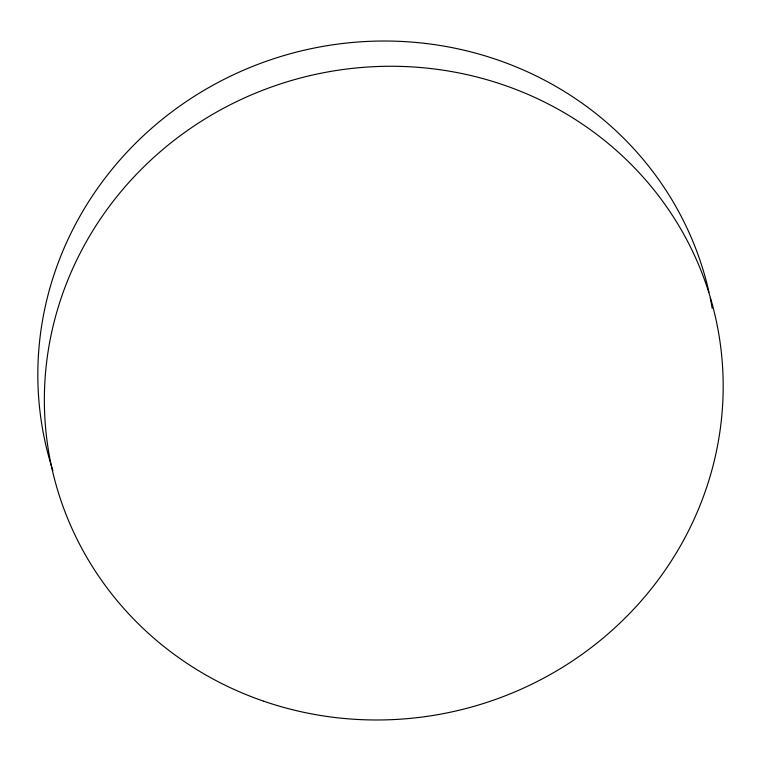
<?xml version="1.0" encoding="UTF-8"?>
<svg xmlns="http://www.w3.org/2000/svg" width="761" height="761" viewBox="0 0 761 761"><rect width="100%" height="100%" fill="white"/><g stroke="black" fill="none" stroke-linecap="round" stroke-linejoin="round"><path stroke-width="1.14" d="M710.241 297.97A340.3 325.946 -14.5 0 1 712.182 308.319M52.861 470.593A340.3 325.946 -14.5 0 1 291.396 53.441A340.3 325.946 -14.5 0 1 709.005 292.243M263.801 701.233A340.3 325.946 -14.5 0 0 718.717 333.565A340.3 325.946 -14.5 0 0 168.78 144.571A340.3 325.946 -14.5 0 0 263.801 701.233"/></g></svg>
